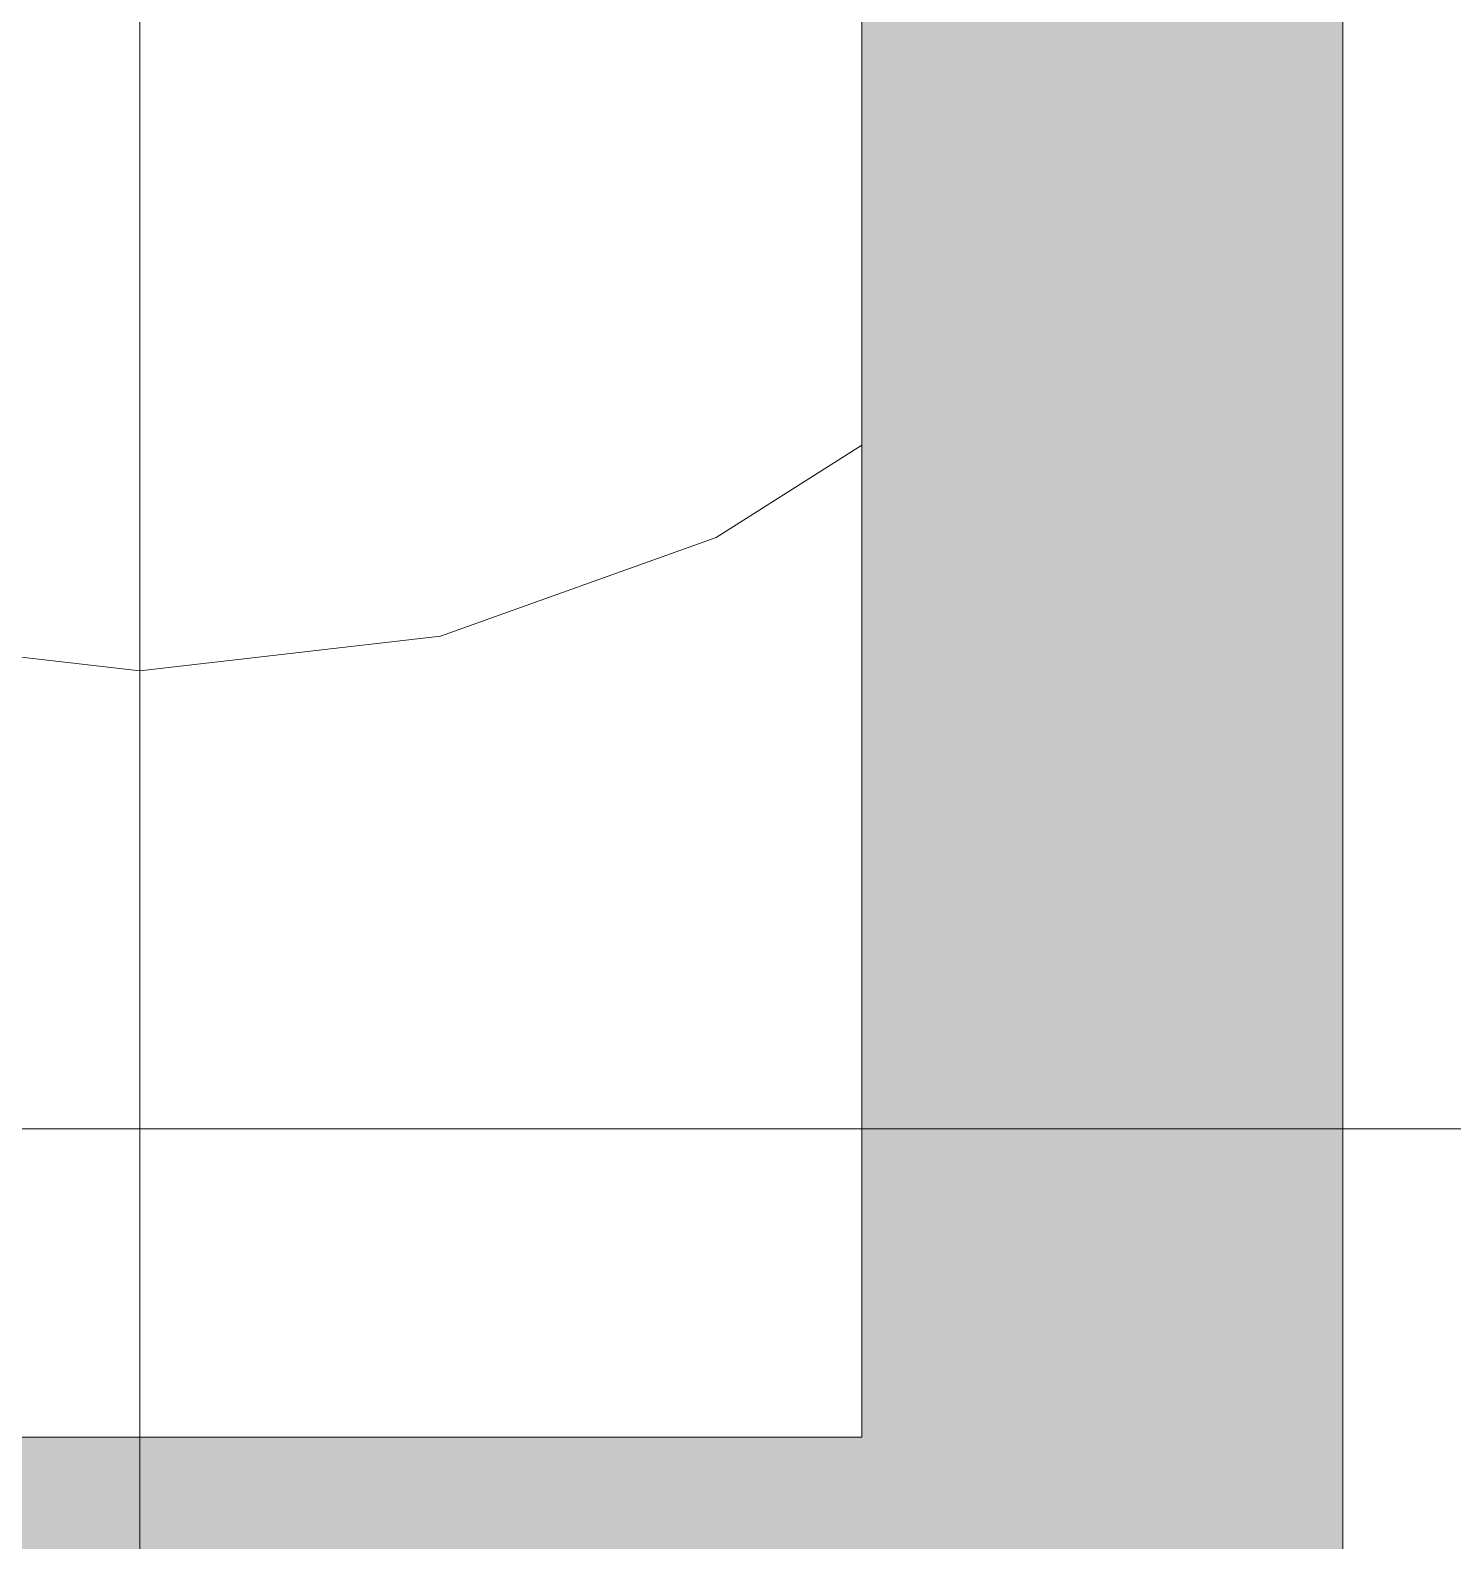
# Model space of a CAD drawing. Header units: inches. Extents: x -4266 to -1814, y 9706 to 12441.
# Drawn here: x -3138.47 to -3125.9, y 9942.52 to 9955.87 of the extents above; entities that cross this region are included whole.
import ezdxf

# ---------------------------------------------------------------- set-up
doc = ezdxf.new("R2010")
doc.units = ezdxf.units.IN
doc.header["$MEASUREMENT"] = 0
for name, color, linetype, lineweight in [('0-1', 7, 'Continuous', 5), ('0-3', 7, 'Continuous', 9), ('A-DETL-GENF-2', 253, 'Continuous', 9), ('A-WALL-3', 10, 'Continuous', 13), ('A-WALL-4', 254, 'Continuous', 5)]:
    doc.layers.add(name, color=color, linetype=linetype, lineweight=lineweight)

# ---------------------------------------------------------------- blocks, each defined once
blk = doc.blocks.new('gold flame spirea 26749 - gold flame spirea 26749-V185-FLOOR PLAN - 1ST FLOOR')
at = {"layer": 'A-DETL-GENF-2'}
for p, q in [((0, 9.447), (0, -11.282)), ((0, -5.923), (0, -5.767)), ((0, -6.065), (0, -5.923)), ((0, -6.209), (0, -6.065)), ((0, -6.368), (0, -6.209)), ((0, -6.558), (0, -6.368)), ((0, -6.793), (0, -6.558)), ((0, -6.993), (0, -6.793)), ((0, -7.1), (0, -6.993)), ((0, -7.219), (0, -7.1)), ((0, -7.358), (0, -7.219)), ((0, -7.524), (0, -7.358)), ((0, -7.724), (0, -7.524)), ((0, -7.661), (0, -7.656)), ((0, -7.656), (0, -7.677)), ((0, -7.691), (0, -7.661)), ((0, -7.677), (0, -7.724)), ((0, -7.743), (0, -7.691)), ((0, -7.724), (0, -7.829)), ((0, -7.825), (0, -7.724)), ((0, -7.817), (0, -7.743)), ((0, -7.91), (0, -7.817)), ((0, -7.894), (0, -7.825)), ((0, -7.829), (0, -7.898)), ((0, -7.93), (0, -7.894)), ((0, -7.898), (0, -7.931)), ((0, -8.655), (0, -7.91)), ((0, -7.931), (0, -7.93)), ((0, -8.851), (0, -8.655)), ((0, -9.09), (0, -8.851)), ((0, -9.177), (0, -9.09)), ((0, -9.274), (0, -9.177)), ((0, -9.402), (0, -9.274)), ((0, -9.585), (0, -9.402)), ((0, -9.481), (0, -9.446)), ((0, -9.446), (0, -9.486)), ((0, -9.565), (0, -9.481)), ((0, -9.486), (0, -9.506)), ((0, -9.506), (0, -9.514)), ((0, -9.514), (0, -9.517)), ((0, -9.517), (0, -9.525)), ((0, -9.525), (0, -9.545)), ((0, -9.545), (0, -9.585)), ((0, -9.675), (0, -9.565)), ((5.09, -10.401), (6.375, -9.584)), ((0, -9.79), (0, -9.675)), ((0, -9.89), (0, -9.79)), ((0, -9.953), (0, -9.89)), ((0, -9.957), (0, -9.953)), ((0, -11.074), (0, -9.957)), ((2.653, -11.273), (5.09, -10.401)), ((0, -10.838), (0, -10.829)), ((0, -10.829), (0, -10.867)), ((0, -10.896), (0, -10.838)), ((0, -10.867), (0, -10.95)), ((0, -11.005), (0, -10.896)), ((0, -10.95), (0, -11.074)), ((0, -11.167), (0, -11.005)), ((0, -11.289), (0, -11.167)), ((-2.653, -11.273), (0, -11.579)), ((0, -11.579), (2.653, -11.273)), ((0, -11.282), (0, -11.443)), ((0, -11.385), (0, -11.289)), ((0, -11.468), (0, -11.385)), ((0, -11.443), (0, -11.544)), ((0, -11.52), (0, -11.445)), ((0, -11.445), (0, -11.532)), ((0, -11.55), (0, -11.468)), ((0, -11.673), (0, -11.493)), ((0, -11.493), (0, -11.518)), ((0, -11.518), (0, -11.549)), ((0, -11.575), (0, -11.52)), ((0, -11.532), (0, -11.633)), ((0, -11.544), (0, -11.595)), ((0, -11.549), (0, -11.589)), ((0, -11.644), (0, -11.55)), ((0, -11.603), (0, -11.575)), ((0, -11.589), (0, -11.642)), ((0, -11.595), (0, -11.603)), ((0, -11.633), (0, -11.74)), ((0, -11.642), (0, -11.711)), ((0, -11.76), (0, -11.644)), ((0, -11.813), (0, -11.673)), ((0, -11.711), (0, -11.8)), ((0, -11.74), (0, -11.843)), ((0, -11.912), (0, -11.76)), ((0, -11.8), (0, -11.912)), ((0, -11.923), (0, -11.813)), ((0, -11.843), (0, -11.935)), ((0, -12.014), (0, -11.923)), ((0, -11.935), (0, -12.006)), ((0, -12.327), (0, -12.005)), ((0, -12.005), (0, -12.136)), ((0, -12.006), (0, -12.049)), ((0, -12.097), (0, -12.014)), ((0, -12.049), (0, -12.103)), ((0, -12.284), (0, -12.097)), ((0, -12.103), (0, -12.18)), ((0, -12.136), (0, -12.189)), ((0, -12.18), (0, -12.27)), ((0, -12.189), (0, -12.259)), ((0, -12.259), (0, -12.351)), ((0, -12.27), (0, -12.364)), ((0, -12.455), (0, -12.284)), ((0, -12.546), (0, -12.327)), ((0, -12.351), (0, -12.47)), ((0, -12.364), (0, -12.454)), ((0, -12.454), (0, -12.53)), ((0, -12.625), (0, -12.455)), ((0, -12.47), (0, -13.633)), ((0, -12.53), (0, -12.584)), ((0, -12.698), (0, -12.546)), ((0, -12.584), (0, -13.585)), ((0, -12.794), (0, -12.625)), ((0, -12.816), (0, -12.698)), ((0, -13.215), (0, -12.749)), ((0, -12.749), (0, -12.879)), ((0, -12.962), (0, -12.794)), ((0, -12.934), (0, -12.816)), ((0, -12.879), (0, -12.982)), ((0, -13.086), (0, -12.934)), ((0, -13.127), (0, -12.962)), ((0, -12.982), (0, -13.065)), ((0, -13.065), (0, -13.133)), ((0, -13.308), (0, -13.086)), ((0, -13.289), (0, -13.127)), ((0, -13.133), (0, -13.192)), ((0, -13.192), (0, -13.248)), ((0, -13.34), (0, -13.215)), ((0, -13.248), (0, -13.308)), ((0, -13.447), (0, -13.289)), ((0, -13.427), (0, -13.34)), ((0, -13.485), (0, -13.427)), ((0, -13.712), (0, -13.447)), ((0, -13.528), (0, -13.485)), ((0, -13.566), (0, -13.528)), ((0, -13.578), (0, -13.54)), ((0, -13.54), (0, -13.822)), ((0, -13.613), (0, -13.566)), ((0, -13.591), (0, -13.578)), ((0, -13.596), (0, -13.582)), ((0, -13.582), (0, -13.584)), ((0, -13.584), (0, -13.59)), ((0, -13.585), (0, -13.736)), ((0, -13.59), (0, -13.591)), ((0, -13.633), (0, -13.596)), ((0, -13.68), (0, -13.613)), ((0, -13.995), (0, -13.68)), ((0, -14.193), (0, -13.712)), ((0, -13.736), (0, -13.867)), ((0, -13.822), (0, -13.93)), ((0, -13.867), (0, -14.1)), ((0, -13.93), (0, -14.017)), ((0, -14.09), (0, -13.995)), ((0, -14.017), (0, -14.082)), ((0, -14.082), (0, -14.124)), ((0, -14.154), (0, -14.09)), ((0, -14.1), (0, -14.214)), ((0, -14.124), (0, -14.145)), ((0, -14.145), (0, -14.314)), ((0, -14.194), (0, -14.154)), ((0, -14.437), (0, -14.193)), ((0, -14.22), (0, -14.194)), ((0, -14.214), (0, -14.337)), ((0, -14.238), (0, -14.22)), ((0, -14.403), (0, -14.238)), ((0, -14.314), (0, -14.469)), ((0, -14.362), (0, -14.329)), ((0, -14.329), (0, -14.462)), ((0, -14.337), (0, -14.475)), ((0, -14.383), (0, -14.362)), ((0, -14.396), (0, -14.383)), ((0, -14.408), (0, -14.396)), ((0, -14.559), (0, -14.403)), ((0, -14.421), (0, -14.408)), ((0, -14.442), (0, -14.421)), ((0, -14.703), (0, -14.437)), ((0, -14.475), (0, -14.442)), ((0, -14.462), (0, -14.596)), ((0, -14.469), (0, -14.618)), ((0, -14.709), (0, -14.559)), ((0, -14.596), (0, -14.729)), ((0, -14.618), (0, -14.771)), ((0, -14.704), (0, -14.697)), ((0, -14.697), (0, -14.73)), ((0, -14.754), (0, -14.7)), ((0, -14.7), (0, -14.704)), ((0, -15.004), (0, -14.703)), ((0, -14.859), (0, -14.709)), ((0, -14.729), (0, -14.862)), ((0, -14.73), (0, -14.799)), ((0, -14.842), (0, -14.754)), ((0, -14.771), (0, -15.13)), ((0, -14.799), (0, -14.901)), ((0, -14.941), (0, -14.842)), ((0, -15.014), (0, -14.859)), ((0, -14.862), (0, -14.996)), ((0, -14.901), (0, -15.03)), ((0, -15.325), (0, -14.913)), ((0, -14.913), (0, -14.953)), ((0, -15.028), (0, -14.941)), ((0, -14.953), (0, -14.998)), ((0, -14.996), (0, -15.129)), ((0, -14.998), (0, -15.058)), ((0, -15.355), (0, -15.004)), ((0, -15.177), (0, -15.014)), ((0, -15.081), (0, -15.028)), ((0, -15.03), (0, -15.182)), ((0, -15.058), (0, -15.145)), ((0, -15.303), (0, -15.076)), ((0, -15.076), (0, -15.081)), ((0, -15.129), (0, -15.262)), ((0, -15.13), (0, -15.355)), ((0, -15.145), (0, -15.27)), ((0, -15.355), (0, -15.177)), ((0, -15.182), (0, -15.355)), ((0, -15.262), (0, -15.255)), ((0, -15.255), (0, -15.275)), ((0, -15.27), (0, -15.445)), ((0, -15.275), (0, -15.317)), ((0, -15.48), (0, -15.303)), ((0, -15.317), (0, -15.376)), ((0, -15.661), (0, -15.325)), ((0, -15.376), (0, -15.444)), ((0, -15.444), (0, -15.517)), ((0, -15.445), (0, -15.681)), ((0, -15.62), (0, -15.48)), ((0, -15.517), (0, -15.588)), ((0, -15.588), (0, -15.666)), ((0, -15.848), (0, -15.62)), ((0, -15.951), (0, -15.661)), ((0, -15.666), (0, -15.804)), ((0, -15.681), (0, -15.823)), ((0, -15.804), (0, -16.132)), ((0, -15.823), (0, -15.956)), ((0, -15.964), (0, -15.848)), ((0, -16.515), (0, -15.951)), ((0, -15.956), (0, -16.094)), ((0, -16.099), (0, -15.964)), ((0, -16.094), (0, -16.248)), ((0, -16.256), (0, -16.099)), ((0, -16.132), (0, -16.258)), ((0, -16.25), (0, -16.156)), ((0, -16.156), (0, -16.237)), ((0, -16.237), (0, -16.451)), ((0, -16.248), (0, -16.431)), ((0, -16.565), (0, -16.25)), ((0, -16.319), (0, -16.256)), ((0, -16.258), (0, -16.316)), ((0, -17.263), (0, -16.274)), ((0, -16.316), (0, -16.274)), ((0, -16.37), (0, -16.319)), ((0, -16.405), (0, -16.37)), ((0, -16.425), (0, -16.405)), ((0, -16.556), (0, -16.425)), ((0, -16.425), (0, -16.425)), ((0, -16.431), (0, -16.657)), ((0, -16.451), (0, -16.753)), ((0, -16.851), (0, -16.515)), ((0, -16.724), (0, -16.556)), ((0, -16.771), (0, -16.565)), ((0, -16.657), (0, -16.937)), ((0, -16.718), (0, -16.658)), ((0, -16.658), (0, -16.916)), ((0, -16.747), (0, -16.718)), ((0, -16.897), (0, -16.724)), ((0, -16.757), (0, -16.747)), ((0, -16.753), (0, -17.1)), ((0, -16.762), (0, -16.757)), ((0, -16.772), (0, -16.762)), ((0, -16.961), (0, -16.771)), ((0, -16.801), (0, -16.772)), ((0, -16.861), (0, -16.801)), ((0, -17.263), (0, -16.851)), ((0, -16.997), (0, -16.861)), ((0, -16.937), (0, -16.886)), ((0, -16.886), (0, -16.904)), ((0, -17.045), (0, -16.897)), ((0, -16.904), (0, -16.956)), ((0, -16.916), (0, -17.023)), ((0, -16.956), (0, -17.011)), ((0, -17.146), (0, -16.961)), ((0, -17.036), (0, -16.997)), ((0, -17.011), (0, -17.036)), ((0, -17.023), (0, -17.126)), ((0, -17.554), (0, -17.03)), ((0, -17.03), (0, -18.054)), ((0, -17.155), (0, -17.03)), ((0, -17.03), (0, -17.142)), ((0, -17.137), (0, -17.045)), ((0, -17.1), (0, -17.449)), ((0, -17.192), (0, -17.123)), ((0, -17.123), (0, -17.774)), ((0, -17.126), (0, -17.234)), ((0, -17.142), (0, -17.137)), ((0, -17.336), (0, -17.146)), ((0, -17.274), (0, -17.155)), ((0, -17.304), (0, -17.192)), ((0, -17.341), (0, -17.216)), ((0, -17.216), (0, -17.462)), ((0, -17.234), (0, -17.354)), ((0, -17.397), (0, -17.274)), ((0, -17.352), (0, -17.304)), ((0, -17.779), (0, -17.336)), ((0, -17.416), (0, -17.341)), ((0, -17.398), (0, -17.352)), ((0, -17.354), (0, -17.495)), ((0, -17.535), (0, -17.397)), ((0, -17.445), (0, -17.398)), ((0, -17.469), (0, -17.416)), ((0, -17.495), (0, -17.445)), ((0, -17.449), (0, -17.514)), ((0, -17.462), (0, -17.629)), ((0, -17.532), (0, -17.469)), ((0, -17.514), (0, -17.588)), ((0, -17.634), (0, -17.532)), ((0, -17.699), (0, -17.535)), ((0, -17.67), (0, -17.542)), ((0, -17.542), (0, -17.591)), ((0, -17.833), (0, -17.554)), ((0, -17.588), (0, -17.664)), ((0, -17.591), (0, -17.648)), ((0, -17.629), (0, -17.745)), ((0, -17.806), (0, -17.634)), ((0, -17.648), (0, -17.716)), ((0, -17.664), (0, -17.729)), ((0, -17.83), (0, -17.67)), ((0, -17.899), (0, -17.699)), ((0, -17.716), (0, -17.797)), ((0, -17.729), (0, -17.776)), ((0, -17.745), (0, -17.838)), ((0, -17.774), (0, -17.827)), ((0, -17.794), (0, -17.774)), ((0, -17.774), (0, -17.962)), ((0, -17.776), (0, -17.794)), ((0, -18.054), (0, -17.779)), ((0, -17.797), (0, -17.895)), ((0, -18.077), (0, -17.806)), ((0, -17.827), (0, -17.887)), ((0, -18.016), (0, -17.83)), ((0, -18.122), (0, -17.833)), ((0, -17.838), (0, -17.937)), ((0, -17.887), (0, -17.961)), ((0, -17.895), (0, -18.01)), ((0, -18.147), (0, -17.899)), ((0, -17.937), (0, -18.068)), ((0, -17.961), (0, -18.058)), ((0, -17.962), (0, -18.117)), ((0, -18.01), (0, -18.147)), ((0, -18.219), (0, -18.016)), ((0, -18.058), (0, -18.353)), ((0, -18.068), (0, -18.259)), ((0, -18.222), (0, -18.077)), ((0, -18.117), (0, -18.251)), ((0, -18.14), (0, -18.118)), ((0, -18.118), (0, -18.153)), ((0, -18.408), (0, -18.122)), ((0, -18.235), (0, -18.14)), ((0, -18.153), (0, -18.23)), ((0, -18.43), (0, -18.219)), ((0, -18.365), (0, -18.222)), ((0, -18.23), (0, -18.333)), ((0, -18.418), (0, -18.235)), ((0, -18.251), (0, -18.378)), ((0, -18.259), (0, -18.312)), ((0, -18.312), (0, -18.344)), ((0, -18.333), (0, -18.567)), ((0, -18.798), (0, -18.333)), ((0, -18.333), (0, -19.264)), ((0, -18.344), (0, -18.37)), ((0, -18.353), (0, -18.565)), ((0, -18.507), (0, -18.365)), ((0, -18.37), (0, -18.405)), ((0, -18.378), (0, -18.511)), ((0, -18.405), (0, -18.463)), ((0, -18.677), (0, -18.408)), ((0, -18.705), (0, -18.418)), ((0, -18.642), (0, -18.43)), ((0, -18.463), (0, -18.558)), ((0, -18.648), (0, -18.507)), ((0, -18.511), (0, -18.662)), ((0, -18.558), (0, -18.705)), ((0, -18.565), (0, -18.664)), ((0, -18.567), (0, -19.076)), ((0, -18.845), (0, -18.642)), ((0, -18.79), (0, -18.648)), ((0, -18.662), (0, -18.845)), ((0, -18.664), (0, -18.712)), ((0, -18.918), (0, -18.677)), ((0, -18.712), (0, -18.756)), ((0, -18.756), (0, -18.804)), ((0, -18.932), (0, -18.79)), ((0, -18.978), (0, -18.798)), ((0, -18.804), (0, -18.903)), ((0, -18.903), (0, -19.077)), ((0, -19.118), (0, -18.918)), ((0, -19.077), (0, -18.932)), ((0, -19.157), (0, -18.978)), ((0, -19.076), (0, -19.333)), ((0, -19.264), (0, -19.118)), ((0, -19.333), (0, -19.157))]:
    blk.add_line(p, q, dxfattribs=at)
blk = doc.blocks.new('switchgrass 26764 - switchgrass 26764-V166-FLOOR PLAN - 1ST FLOOR')
at = {"layer": 'A-DETL-GENF-2'}
for p, q in [((0, 4.883), (0, 3.547)), ((0, 3.606), (0, 3.694)), ((0, 3.113), (0, 3.692)), ((0, 3.547), (0, 3.606)), ((0, 3.547), (0, 3.257)), ((0, 3.257), (0, 3.547)), ((0, 1.81), (0, 3.113)), ((0, 1.775), (0, 1.81)), ((0, 1.718), (0, 1.775)), ((0, 1.648), (0, 1.718)), ((0, 1.57), (0, 1.648)), ((0, 1.494), (0, 1.57)), ((0, 1.427), (0, 1.494)), ((0, 1.375), (0, 1.427)), ((0, 1.375), (0, -0.362)), ((0, 0.772), (0, -4.66)), ((-10.265, 0), (-14.289, 0)), ((-10.496, 0), (-12.667, 0)), ((-12.037, 0), (-10.417, 0)), ((-11.829, 0), (-11.54, 0)), ((-11.799, 0), (-10.933, 0)), ((-11.733, 0), (-10.947, 0)), ((-9.048, 0), (-11.654, 0)), ((-10.348, 0), (-11.631, 0)), ((-11.631, 0), (-11.52, 0)), ((-10.933, 0), (-11.603, 0)), ((-11.54, 0), (-10.978, 0)), ((-11.52, 0), (-11.214, 0)), ((-11.214, 0), (-10.758, 0)), ((-10.978, 0), (-10.483, 0)), ((-10.947, 0), (-10.076, 0)), ((-10.758, 0), (-10.197, 0)), ((-7.456, 0), (-10.496, 0)), ((-10.483, 0), (-8.324, 0)), ((-10.417, 0), (-8.805, 0)), ((-9.308, 0), (-10.348, 0)), ((-9.868, 0), (-10.265, 0)), ((-10.206, 0), (-10.221, 0)), ((-10.221, 0), (-10.153, 0)), ((-8.491, 0), (-10.206, 0)), ((-10.197, 0), (-9.575, 0)), ((-10.153, 0), (-9.631, 0)), ((-10.076, 0), (-9.181, 0)), ((-9.488, 0), (-9.868, 0)), ((-9.631, 0), (-9.193, 0)), ((-9.575, 0), (-8.936, 0)), ((-8.414, 0), (-9.488, 0)), ((-8.493, 0), (-9.308, 0)), ((-9.193, 0), (-9.145, 0)), ((-9.181, 0), (-8.324, 0)), ((-9.145, 0), (-8.98, 0)), ((-8.324, 0), (-9.048, 0)), ((-8.98, 0), (-8.084, 0)), ((-8.936, 0), (-8.324, 0)), ((-8.805, 0), (-7.41, 0)), ((-7.888, 0), (-8.493, 0)), ((-7.298, 0), (-8.491, 0)), ((-8.185, 0), (-8.469, 0)), ((-8.469, 0), (-8.464, 0)), ((-8.464, 0), (-6.519, 0)), ((-8.324, 0), (-8.414, 0)), ((-8.324, 0), (-7.166, 0)), ((-5.443, 0), (-8.185, 0)), ((-8.084, 0), (-7.456, 0)), ((-7.476, 0), (-7.888, 0)), ((-4.415, 0), (-7.6, 0)), ((-7.6, 0), (-7.525, 0)), ((-7.525, 0), (-7.312, 0)), ((-7.166, 0), (-7.476, 0)), ((-7.41, 0), (-6.442, 0)), ((-7.312, 0), (-6.981, 0)), ((-6.531, 0), (-7.298, 0)), ((-6.981, 0), (-6.55, 0)), ((-6.55, 0), (-6.038, 0)), ((-6.098, 0), (-6.531, 0)), ((-6.442, 0), (-4.415, 0)), ((-5.858, 0), (-6.098, 0)), ((-6.038, 0), (-5.465, 0)), ((-5.764, 0), (-5.863, 0)), ((-5.863, 0), (-5.858, 0)), ((-5.639, 0), (-5.764, 0)), ((-5.217, 0), (-5.639, 0)), ((-5.465, 0), (-4.85, 0)), ((-5.284, 0), (-5.443, 0)), ((-4.831, 0), (-5.284, 0)), ((-5.093, 0), (-5.217, 0)), ((-4.995, 0), (-5.093, 0)), ((-5.002, 0), (-5.012, 0)), ((-5.012, 0), (-5, 0)), ((-4.97, 0), (-5.002, 0)), ((-5, 0), (-4.995, 0)), ((-4.907, 0), (-4.97, 0)), ((-4.807, 0), (-4.907, 0)), ((-4.85, 0), (-4.831, 0)), ((-4.66, 0), (-4.807, 0)), ((3.367, 0), (-4.66, 0)), ((-3.547, 0), (-2.873, 0)), ((-2.873, 0), (-2.332, 0)), ((-2.332, 0), (-1.901, 0)), ((-1.901, 0), (-1.086, 0)), ((-1.086, 0), (-0.615, 0)), ((-0.615, 0), (-0.354, 0)), ((-0.354, 0), (-0.507, 0)), ((1.375, 0), (-0.362, 0)), ((-11.501, 0), (-12.351, 0)), ((-12.043, 0), (-11.232, 0)), ((-10.527, 0), (-11.501, 0)), ((-11.232, 0), (-10.088, 0)), ((-9.507, 0), (-10.527, 0)), ((-10.088, 0), (-8.78, 0)), ((-8.519, 0), (-9.507, 0)), ((-8.78, 0), (-7.479, 0)), ((-7.639, 0), (-8.519, 0)), ((-6.947, 0), (-7.639, 0)), ((-7.479, 0), (-6.354, 0)), ((-6.519, 0), (-6.947, 0)), ((-6.354, 0), (-5.574, 0)), ((-5.574, 0), (-4.37, 0)), ((-4.37, 0), (-3.547, 0)), ((-0.654, 0), (-0.666, 0)), ((-0.666, 0), (-0.666, 0)), ((-0.666, 0), (-0.651, 0)), ((-0.631, 0), (-0.654, 0)), ((-0.651, 0), (-0.362, 0)), ((-0.598, 0), (-0.631, 0)), ((-0.556, 0), (-0.598, 0)), ((-0.507, 0), (-0.556, 0)), ((0, -0.615), (0, -0.354)), ((0, -0.354), (0, -0.507)), ((0, -0.651), (0, -0.362)), ((0, -0.507), (0, -0.556)), ((0, -0.556), (0, -0.598)), ((0, -0.598), (0, -0.631)), ((0, -1.086), (0, -0.615)), ((0, -0.631), (0, -0.654)), ((0, -0.666), (0, -0.651)), ((0, -0.654), (0, -0.666)), ((0, -0.666), (0, -0.666)), ((0, -1.901), (0, -1.086)), ((0, -2.332), (0, -1.901)), ((0, -2.873), (0, -2.332)), ((0, -3.547), (0, -2.873)), ((0, -4.37), (0, -3.547)), ((0, -5.574), (0, -4.37)), ((0, -6.442), (0, -4.415)), ((0, -4.415), (0, -7.6)), ((0, -4.66), (0, -4.807)), ((0, -4.807), (0, -4.907)), ((0, -4.85), (0, -4.831)), ((0, -4.831), (0, -5.284)), ((0, -5.465), (0, -4.85)), ((0, -4.907), (0, -4.97)), ((0, -4.97), (0, -5.002)), ((0, -5), (0, -4.995)), ((0, -4.995), (0, -5.093)), ((0, -5.012), (0, -5)), ((0, -5.002), (0, -5.012)), ((0, -5.093), (0, -5.217)), ((0, -5.217), (0, -5.639)), ((0, -5.284), (0, -5.443)), ((0, -5.443), (0, -8.185)), ((0, -6.038), (0, -5.465)), ((0, -6.354), (0, -5.574)), ((0, -5.639), (0, -5.764)), ((0, -5.764), (0, -5.863)), ((0, -5.863), (0, -5.858)), ((0, -5.858), (0, -6.098)), ((0, -6.55), (0, -6.038)), ((0, -6.098), (0, -6.531)), ((0, -7.479), (0, -6.354)), ((0, -7.41), (0, -6.442)), ((0, -8.464), (0, -6.519)), ((0, -6.519), (0, -6.947)), ((0, -6.531), (0, -7.298)), ((0, -6.981), (0, -6.55)), ((0, -6.947), (0, -7.639)), ((0, -7.312), (0, -6.981)), ((0, -8.324), (0, -7.166)), ((0, -7.166), (0, -7.476)), ((0, -7.298), (0, -8.491)), ((0, -7.525), (0, -7.312)), ((0, -8.805), (0, -7.41)), ((0, -8.084), (0, -7.456)), ((0, -7.456), (0, -10.496)), ((0, -7.476), (0, -7.888)), ((0, -8.78), (0, -7.479)), ((0, -7.6), (0, -7.525)), ((0, -7.639), (0, -8.519)), ((0, -7.888), (0, -8.493)), ((0, -8.98), (0, -8.084)), ((0, -8.185), (0, -8.469)), ((0, -9.181), (0, -8.324)), ((0, -8.324), (0, -8.414)), ((0, -10.483), (0, -8.324)), ((0, -8.936), (0, -8.324)), ((0, -8.324), (0, -9.048)), ((0, -8.414), (0, -9.488)), ((0, -8.469), (0, -8.464)), ((0, -8.491), (0, -10.206)), ((0, -8.493), (0, -9.308)), ((0, -8.519), (0, -9.507)), ((0, -10.088), (0, -8.78)), ((0, -10.417), (0, -8.805)), ((0, -9.575), (0, -8.936)), ((0, -9.145), (0, -8.98)), ((0, -9.048), (0, -11.654)), ((0, -9.193), (0, -9.145)), ((0, -10.076), (0, -9.181)), ((0, -9.631), (0, -9.193)), ((0, -9.308), (0, -10.348)), ((0, -9.488), (0, -9.868)), ((0, -9.507), (0, -10.527)), ((0, -10.197), (0, -9.575)), ((0, -10.153), (0, -9.631))]:
    blk.add_line(p, q, dxfattribs=at)
blk = doc.blocks.new('CTR - 1st Phase - Shell_rvt-1-FLOOR PLAN - 1ST FLOOR')
at = {"layer": 'A-WALL-4'}
for points in [[(-3131.124, 9943.439), (-3126.874, 9943.439), (-3126.874, 10008.089), (-3131.124, 10008.089), (-3131.124, 9943.886)], [(-3141.838, 9939.189), (-3126.874, 9939.189), (-3126.874, 9943.439), (-3143.124, 9943.439), (-3143.124, 9939.189)]]:
    blk.add_hatch(color=256, dxfattribs=at).paths.add_polyline_path(points, flags=0)
at = {"layer": 'A-WALL-3'}
for p, q in [((-3131.124, 9943.439), (-3131.124, 10008.089)), ((-3126.874, 10008.089), (-3126.874, 9943.439)), ((-3143.124, 9943.439), (-3131.124, 9943.439)), ((-3126.874, 9939.189), (-3126.874, 9943.439))]:
    blk.add_line(p, q, dxfattribs=at)
at = {"layer": '0-3'}
blk.add_blockref('gold flame spirea 26749 - gold flame spirea 26749-V185-FLOOR PLAN - 1ST FLOOR', (-3137.499, 9961.789), dxfattribs=at)
at = {"layer": '0-3', "rotation": 180}
blk.add_blockref('switchgrass 26764 - switchgrass 26764-V166-FLOOR PLAN - 1ST FLOOR', (-3137.499, 9946.164), dxfattribs=at)

msp = doc.modelspace()

# ---------------------------------------------------------------- block references
at = {"layer": '0-1'}
msp.add_blockref('CTR - 1st Phase - Shell_rvt-1-FLOOR PLAN - 1ST FLOOR', (0, 0), dxfattribs=at)

doc.saveas('drawing.dxf')
